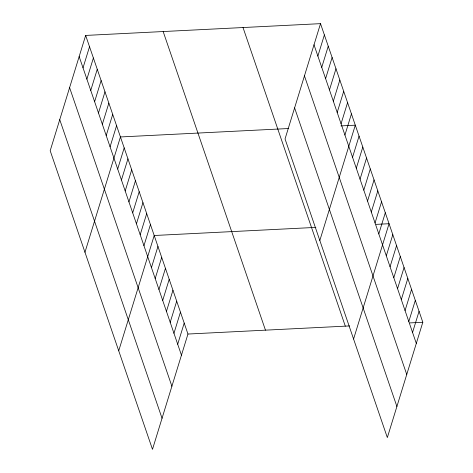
<?xml version="1.0" encoding="UTF-8"?>
<svg xmlns="http://www.w3.org/2000/svg" width="473" height="473" viewBox="0 0 473 473"><rect width="100%" height="100%" fill="white"/><g stroke="black" fill="none" stroke-linecap="round" stroke-linejoin="round"><path stroke-width="0.71" d="M85.66 35.428L50.185 150.733L152.483 449.35L187.958 334.044L85.66 35.428L320.517 23.65L422.815 322.267L387.34 437.572L285.042 138.956L320.517 23.65M83.017 67.858L89.527 46.709M86.884 79.139L93.388 57.99M90.751 90.42L97.255 69.271M94.612 101.701L101.121 80.552M98.479 112.982L104.982 91.833M102.345 124.263L108.849 103.114M106.206 135.544L112.71 114.395M110.073 146.825L116.577 125.676M84.969 252.263L120.444 136.957L288.56 128.526M117.688 169.05L124.192 147.907M121.437 180L127.941 158.857M125.191 190.95L131.695 169.807M128.94 201.9L135.444 180.757M132.688 212.85L139.198 191.707M136.443 223.8L142.947 202.657M140.191 234.75L146.695 213.601M143.946 245.7L150.449 224.551M118.729 350.806L154.198 235.501L315.858 227.395M151.443 267.594L157.952 246.451M155.197 278.544L161.701 257.401M158.946 289.494L165.449 268.351M162.7 300.444L169.204 279.301M166.449 311.394L172.952 290.251M170.197 322.344L176.707 301.195M173.952 333.294L180.455 312.145M177.7 344.243L184.204 323.094M317.874 56.074L324.377 34.931M321.741 67.355L328.244 46.212M325.601 78.636L332.111 57.493M329.468 89.917L335.972 68.774M333.335 101.198L339.839 80.055M337.196 112.479L343.7 91.336M341.063 123.76L347.566 102.617M344.929 135.042L351.433 113.898M319.825 240.485L355.294 125.179L340.944 125.901M352.545 157.273L359.048 136.129M356.293 168.222L362.797 147.079M360.042 179.172L366.551 158.029M363.796 190.122L370.3 168.979M367.545 201.072L374.048 179.923M371.299 212.022L377.803 190.873M375.048 222.966L381.551 201.823M378.796 233.916L385.306 212.773M353.579 339.029L389.054 223.723L376.136 224.368M386.299 255.816L392.803 234.673M390.054 266.766L396.557 245.623M393.802 277.716L400.306 256.573M397.551 288.666L404.06 267.517M401.305 299.616L407.809 278.467M405.054 310.566L411.557 289.417M408.808 321.51L415.312 300.367M412.557 332.46L419.06 311.317M187.958 334.044L349.618 325.938M409.896 322.911L422.815 322.267M314.013 44.793L416.305 343.41M304.452 75.869L406.75 374.486M294.602 107.879L396.9 406.496M243.016 27.535L345.308 326.151M163.161 31.543L265.459 330.16M79.157 56.577L181.455 355.188M69.596 87.647L171.894 386.264M59.746 119.663L162.044 418.28"/></g></svg>
